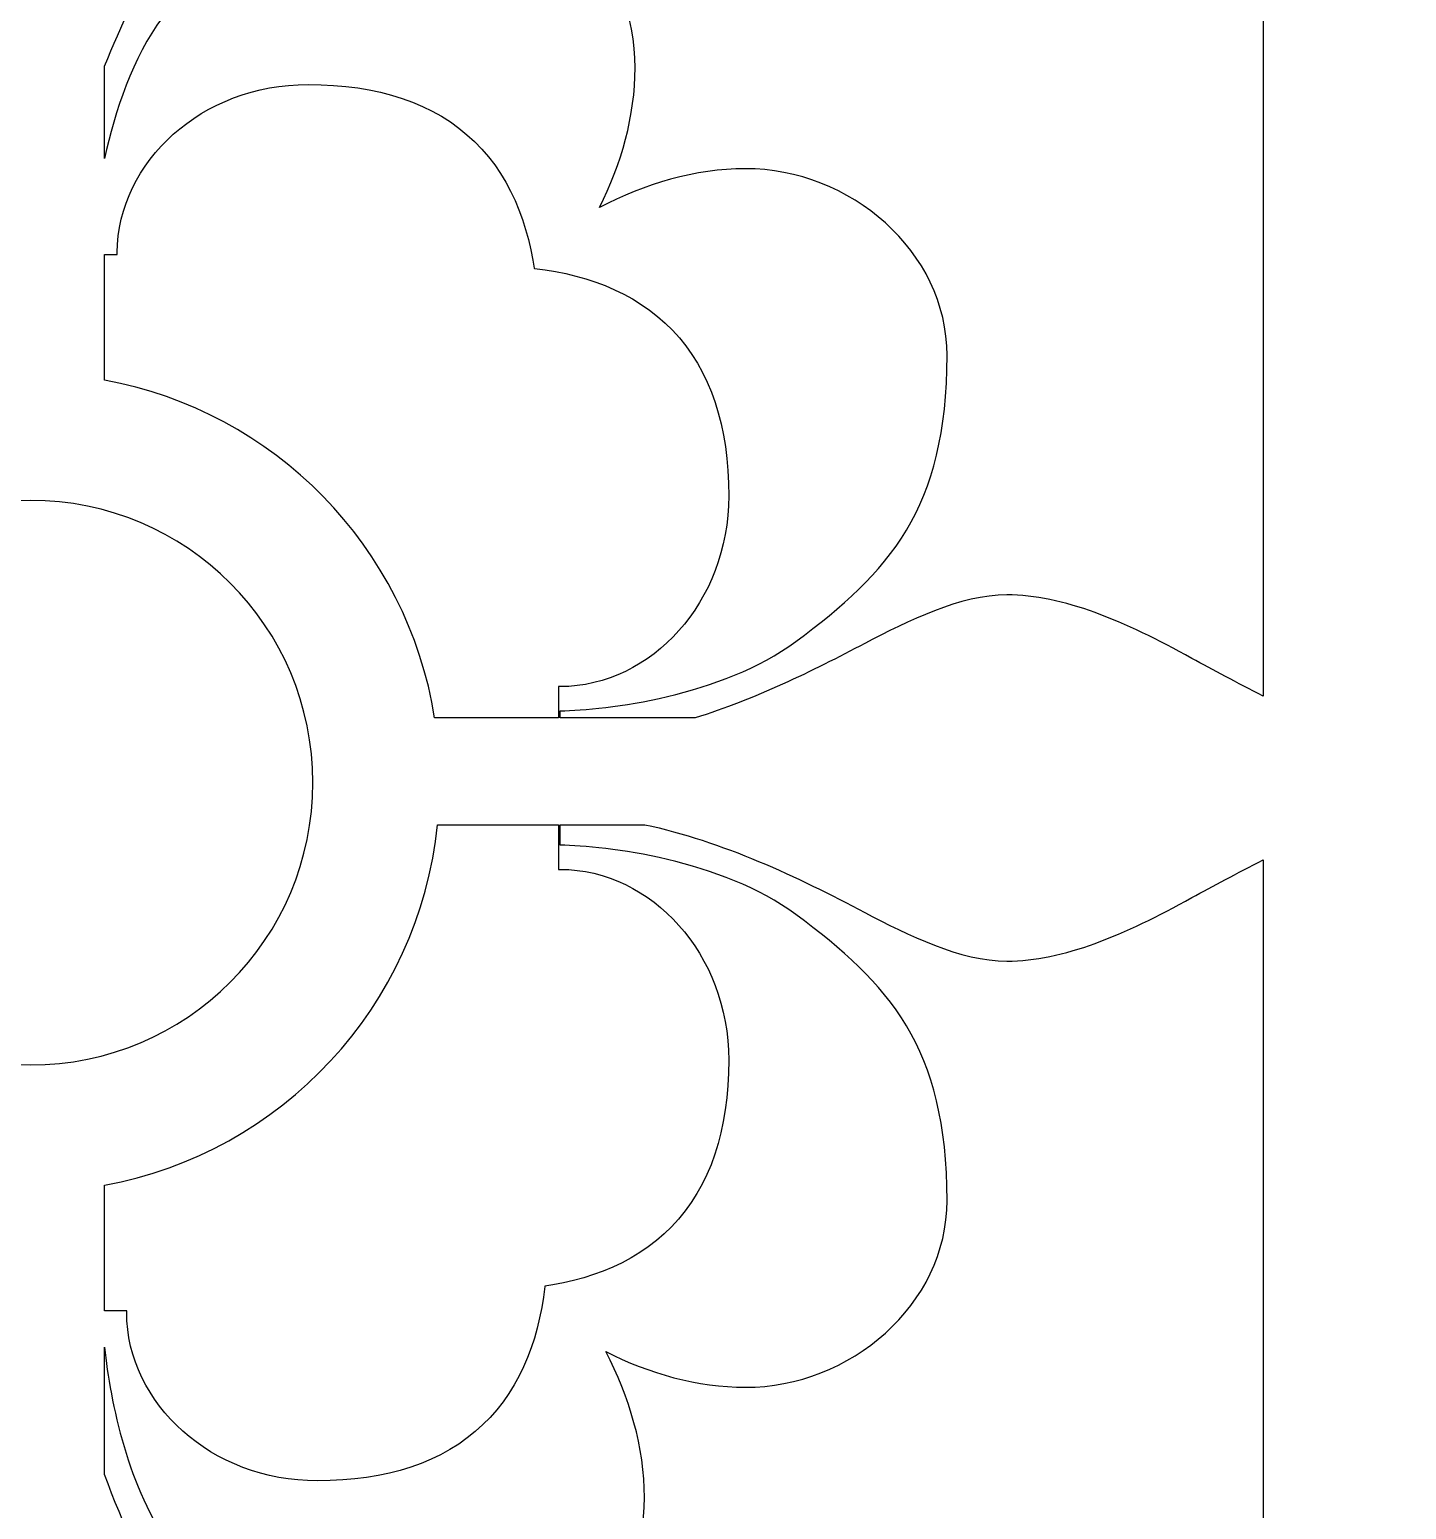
# Model space of a CAD drawing. Header units: centimetres. Extents: x -9.9 to 7.5, y -9.5 to 6.6.
# Drawn here: x 0.302 to 1.127, y -7.767 to -6.88 of the extents above; entities that cross this region are included whole.
import ezdxf

# ---------------------------------------------------------------- set-up
doc = ezdxf.new("R2010")
doc.units = ezdxf.units.CM
doc.header["$MEASUREMENT"] = 0
doc.layers.add('layer 1', color=7, linetype='Continuous')

msp = doc.modelspace()

# ---------------------------------------------------------------- linework, layer by layer
at = {"layer": 'layer 1', "color": 242}
for points, knots in [([(-0.77341, -9.47414), (-0.77341, -9.47414), (-0.77341, 6.55374), (-0.77341, 6.55374), (-0.77341, 6.55374), (-0.77341, 6.55374), (7.53147, 6.55374), (7.53147, 6.55374), (7.53147, 6.55374), (7.53147, 6.55374), (7.53147, -9.47414), (7.53147, -9.47414), (7.53147, -9.47414), (7.53147, -9.47414), (-0.77341, -9.47414), (-0.77341, -9.47414)], [0, 0, 0, 0, 0.2, 0.2, 0.2, 0.2, 0.4, 0.4, 0.4, 0.4, 0.6, 0.6, 0.6, 0.6, 1, 1, 1, 1]), ([(1.04143, -7.27979), (1.04143, -7.27979), (1.04143, -6.09566), (1.04143, -6.09566), (1.04143, -6.09566), (1.02586, -6.1037), (1.01133, -6.11144), (0.99876, -6.11827), (0.99876, -6.11827), (0.95845, -6.14068), (0.92149, -6.15636), (0.88788, -6.15636), (0.88788, -6.15636), (0.85988, -6.15636), (0.82851, -6.14068), (0.80274, -6.12723), (0.80274, -6.12723), (0.76241, -6.10582), (0.71724, -6.08442), (0.67078, -6.07458), (0.67078, -6.07458), (0.67078, -6.07458), (0.62017, -6.07458), (0.62017, -6.07458), (0.62017, -6.07458), (0.62017, -6.07458), (0.62017, -6.0869), (0.62017, -6.0869), (0.62017, -6.0869), (0.64705, -6.0869), (0.71763, -6.09587), (0.7613, -6.12836), (0.7613, -6.12836), (0.81732, -6.1698), (0.85203, -6.20787), (0.85203, -6.29974), (0.85203, -6.29974), (0.85203, -6.36247), (0.7938, -6.41174), (0.73106, -6.41174), (0.73106, -6.41174), (0.70267, -6.41174), (0.67337, -6.40348), (0.6474, -6.39039), (0.6474, -6.39039), (0.66159, -6.41725), (0.67066, -6.44799), (0.67066, -6.47773), (0.67066, -6.47773), (0.67066, -6.54048), (0.62139, -6.59871), (0.55866, -6.59871), (0.55866, -6.59871), (0.46679, -6.59871), (0.42872, -6.564), (0.38728, -6.50798), (0.38728, -6.50798), (0.36131, -6.47307), (0.35037, -6.42096), (0.34703, -6.38772), (0.34703, -6.38772), (0.34703, -6.38772), (0.34703, -6.46405), (0.34703, -6.46405), (0.34703, -6.46405), (0.35784, -6.49394), (0.372, -6.52274), (0.38616, -6.54942), (0.38616, -6.54942), (0.39961, -6.57518), (0.41528, -6.60655), (0.41528, -6.63456), (0.41528, -6.63456), (0.41528, -6.65451), (0.40976, -6.67564), (0.40059, -6.69794), (0.40059, -6.69794), (0.40636, -6.71484), (0.40968, -6.73102), (0.40968, -6.74649), (0.40968, -6.74649), (0.40968, -6.7745), (0.39401, -6.80587), (0.38055, -6.83163), (0.38055, -6.83163), (0.36872, -6.85391), (0.3569, -6.87767), (0.34703, -6.9023), (0.34703, -6.9023), (0.34703, -6.9023), (0.34703, -6.95769), (0.34703, -6.95769), (0.34703, -6.95769), (0.35309, -6.92916), (0.36384, -6.89706), (0.38168, -6.87307), (0.38168, -6.87307), (0.42312, -6.81706), (0.46119, -6.78234), (0.55306, -6.78234), (0.55306, -6.78234), (0.61579, -6.78234), (0.66506, -6.84057), (0.66506, -6.90332), (0.66506, -6.90332), (0.66506, -6.9317), (0.6568, -6.96101), (0.64371, -6.98697), (0.64371, -6.98697), (0.67057, -6.97278), (0.70132, -6.96371), (0.73106, -6.96371), (0.73106, -6.96371), (0.7938, -6.96371), (0.85203, -7.01299), (0.85203, -7.07571), (0.85203, -7.07571), (0.85203, -7.16758), (0.81732, -7.20565), (0.7613, -7.24709), (0.7613, -7.24709), (0.71763, -7.27958), (0.64705, -7.28855), (0.62017, -7.28855), (0.62017, -7.28855), (0.62017, -7.28855), (0.62017, -7.2929), (0.62017, -7.2929), (0.62017, -7.2929), (0.62017, -7.2929), (0.70095, -7.2929), (0.70095, -7.2929), (0.70095, -7.2929), (0.73671, -7.28169), (0.7712, -7.26495), (0.80274, -7.24821), (0.80274, -7.24821), (0.82851, -7.23477), (0.85988, -7.2191), (0.88788, -7.2191), (0.88788, -7.2191), (0.92149, -7.2191), (0.95845, -7.23477), (0.99876, -7.25718), (0.99876, -7.25718), (1.01133, -7.264), (1.02586, -7.27175), (1.04143, -7.27979)], [0, 0, 0, 0, 0.026316, 0.026316, 0.026316, 0.026316, 0.052632, 0.052632, 0.052632, 0.052632, 0.078947, 0.078947, 0.078947, 0.078947, 0.105263, 0.105263, 0.105263, 0.105263, 0.131579, 0.131579, 0.131579, 0.131579, 0.157895, 0.157895, 0.157895, 0.157895, 0.184211, 0.184211, 0.184211, 0.184211, 0.210526, 0.210526, 0.210526, 0.210526, 0.236842, 0.236842, 0.236842, 0.236842, 0.263158, 0.263158, 0.263158, 0.263158, 0.289474, 0.289474, 0.289474, 0.289474, 0.315789, 0.315789, 0.315789, 0.315789, 0.342105, 0.342105, 0.342105, 0.342105, 0.368421, 0.368421, 0.368421, 0.368421, 0.394737, 0.394737, 0.394737, 0.394737, 0.421053, 0.421053, 0.421053, 0.421053, 0.447368, 0.447368, 0.447368, 0.447368, 0.473684, 0.473684, 0.473684, 0.473684, 0.5, 0.5, 0.5, 0.5, 0.526316, 0.526316, 0.526316, 0.526316, 0.552632, 0.552632, 0.552632, 0.552632, 0.578947, 0.578947, 0.578947, 0.578947, 0.605263, 0.605263, 0.605263, 0.605263, 0.631579, 0.631579, 0.631579, 0.631579, 0.657895, 0.657895, 0.657895, 0.657895, 0.684211, 0.684211, 0.684211, 0.684211, 0.710526, 0.710526, 0.710526, 0.710526, 0.736842, 0.736842, 0.736842, 0.736842, 0.763158, 0.763158, 0.763158, 0.763158, 0.789474, 0.789474, 0.789474, 0.789474, 0.815789, 0.815789, 0.815789, 0.815789, 0.842105, 0.842105, 0.842105, 0.842105, 0.868421, 0.868421, 0.868421, 0.868421, 0.894737, 0.894737, 0.894737, 0.894737, 0.921053, 0.921053, 0.921053, 0.921053, 0.947368, 0.947368, 0.947368, 0.947368, 1, 1, 1, 1]), ([(0.34703, -7.01518), (0.34703, -7.01518), (0.34703, -7.09043), (0.34703, -7.09043), (0.34703, -7.09043), (0.44876, -7.10901), (0.52859, -7.19038), (0.54488, -7.2929), (0.54488, -7.2929), (0.54488, -7.2929), (0.61919, -7.2929), (0.61919, -7.2929), (0.61919, -7.2929), (0.61919, -7.2929), (0.61919, -7.27411), (0.61919, -7.27411), (0.61919, -7.27411), (0.61919, -7.27411), (0.62055, -7.27411), (0.62055, -7.27411), (0.62055, -7.27411), (0.62055, -7.27411), (0.62528, -7.27397), (0.62528, -7.27397), (0.62528, -7.27397), (0.62528, -7.27397), (0.63036, -7.27351), (0.63036, -7.27351), (0.63036, -7.27351), (0.63036, -7.27351), (0.63538, -7.27276), (0.63538, -7.27276), (0.63538, -7.27276), (0.63538, -7.27276), (0.64034, -7.27172), (0.64034, -7.27172), (0.64034, -7.27172), (0.64034, -7.27172), (0.6452, -7.27042), (0.6452, -7.27042), (0.6452, -7.27042), (0.6452, -7.27042), (0.64999, -7.26885), (0.64999, -7.26885), (0.64999, -7.26885), (0.64999, -7.26885), (0.65467, -7.26702), (0.65467, -7.26702), (0.65467, -7.26702), (0.65467, -7.26702), (0.65924, -7.26495), (0.65924, -7.26495), (0.65924, -7.26495), (0.65924, -7.26495), (0.66371, -7.26265), (0.66371, -7.26265), (0.66371, -7.26265), (0.66371, -7.26265), (0.66806, -7.26011), (0.66806, -7.26011), (0.66806, -7.26011), (0.66806, -7.26011), (0.67227, -7.25736), (0.67227, -7.25736), (0.67227, -7.25736), (0.67227, -7.25736), (0.67636, -7.2544), (0.67636, -7.2544), (0.67636, -7.2544), (0.67636, -7.2544), (0.68031, -7.25123), (0.68031, -7.25123), (0.68031, -7.25123), (0.68031, -7.25123), (0.68412, -7.24786), (0.68412, -7.24786), (0.68412, -7.24786), (0.68412, -7.24786), (0.68779, -7.2443), (0.68779, -7.2443), (0.68779, -7.2443), (0.68779, -7.2443), (0.6913, -7.24055), (0.6913, -7.24055), (0.6913, -7.24055), (0.6913, -7.24055), (0.69465, -7.23662), (0.69465, -7.23662), (0.69465, -7.23662), (0.69465, -7.23662), (0.69783, -7.23251), (0.69783, -7.23251), (0.69783, -7.23251), (0.69783, -7.23251), (0.70084, -7.22823), (0.70084, -7.22823), (0.70084, -7.22823), (0.70084, -7.22823), (0.70367, -7.22379), (0.70367, -7.22379), (0.70367, -7.22379), (0.70367, -7.22379), (0.70632, -7.21919), (0.70632, -7.21919), (0.70632, -7.21919), (0.70632, -7.21919), (0.70877, -7.21443), (0.70877, -7.21443), (0.70877, -7.21443), (0.70877, -7.21443), (0.71102, -7.20953), (0.71102, -7.20953), (0.71102, -7.20953), (0.71102, -7.20953), (0.71307, -7.20448), (0.71307, -7.20448), (0.71307, -7.20448), (0.71307, -7.20448), (0.7149, -7.19929), (0.7149, -7.19929), (0.7149, -7.19929), (0.7149, -7.19929), (0.71651, -7.19398), (0.71651, -7.19398), (0.71651, -7.19398), (0.71651, -7.19398), (0.71789, -7.18854), (0.71789, -7.18854), (0.71789, -7.18854), (0.71789, -7.18854), (0.71904, -7.18298), (0.71904, -7.18298), (0.71904, -7.18298), (0.71904, -7.18298), (0.71994, -7.17731), (0.71994, -7.17731), (0.71994, -7.17731), (0.71994, -7.17731), (0.72059, -7.17155), (0.72059, -7.17155), (0.72059, -7.17155), (0.72059, -7.17155), (0.72099, -7.16569), (0.72099, -7.16569), (0.72099, -7.16569), (0.72099, -7.16569), (0.72112, -7.15982), (0.72112, -7.15982), (0.72112, -7.15982), (0.72112, -7.15982), (0.72099, -7.15208), (0.72099, -7.15208), (0.72099, -7.15208), (0.72099, -7.15208), (0.72062, -7.14461), (0.72062, -7.14461), (0.72062, -7.14461), (0.72062, -7.14461), (0.72, -7.13735), (0.72, -7.13735), (0.72, -7.13735), (0.72, -7.13735), (0.71912, -7.13026), (0.71912, -7.13026), (0.71912, -7.13026), (0.71912, -7.13026), (0.71798, -7.12336), (0.71798, -7.12336), (0.71798, -7.12336), (0.71798, -7.12336), (0.71658, -7.11664), (0.71658, -7.11664), (0.71658, -7.11664), (0.71658, -7.11664), (0.71491, -7.11011), (0.71491, -7.11011), (0.71491, -7.11011), (0.71491, -7.11011), (0.71296, -7.10376), (0.71296, -7.10376), (0.71296, -7.10376), (0.71296, -7.10376), (0.71074, -7.0976), (0.71074, -7.0976), (0.71074, -7.0976), (0.71074, -7.0976), (0.70824, -7.09164), (0.70824, -7.09164), (0.70824, -7.09164), (0.70824, -7.09164), (0.70546, -7.08589), (0.70546, -7.08589), (0.70546, -7.08589), (0.70546, -7.08589), (0.70239, -7.08035), (0.70239, -7.08035), (0.70239, -7.08035), (0.70239, -7.08035), (0.69905, -7.07504), (0.69905, -7.07504), (0.69905, -7.07504), (0.69905, -7.07504), (0.69544, -7.06996), (0.69544, -7.06996), (0.69544, -7.06996), (0.69544, -7.06996), (0.69157, -7.06513), (0.69157, -7.06513), (0.69157, -7.06513), (0.69157, -7.06513), (0.68744, -7.06056), (0.68744, -7.06056), (0.68744, -7.06056), (0.68744, -7.06056), (0.68307, -7.05626), (0.68307, -7.05626), (0.68307, -7.05626), (0.68307, -7.05626), (0.67849, -7.05223), (0.67849, -7.05223), (0.67849, -7.05223), (0.67849, -7.05223), (0.67369, -7.04848), (0.67369, -7.04848), (0.67369, -7.04848), (0.67369, -7.04848), (0.6687, -7.045), (0.6687, -7.045), (0.6687, -7.045), (0.6687, -7.045), (0.66354, -7.0418), (0.66354, -7.0418), (0.66354, -7.0418), (0.66354, -7.0418), (0.65822, -7.03888), (0.65822, -7.03888), (0.65822, -7.03888), (0.65822, -7.03888), (0.65275, -7.03621), (0.65275, -7.03621), (0.65275, -7.03621), (0.65275, -7.03621), (0.64713, -7.03381), (0.64713, -7.03381), (0.64713, -7.03381), (0.64713, -7.03381), (0.6414, -7.03165), (0.6414, -7.03165), (0.6414, -7.03165), (0.6414, -7.03165), (0.63554, -7.02974), (0.63554, -7.02974), (0.63554, -7.02974), (0.63554, -7.02974), (0.62957, -7.02805), (0.62957, -7.02805), (0.62957, -7.02805), (0.62957, -7.02805), (0.6235, -7.02659), (0.6235, -7.02659), (0.6235, -7.02659), (0.6235, -7.02659), (0.61731, -7.02534), (0.61731, -7.02534), (0.61731, -7.02534), (0.61731, -7.02534), (0.61103, -7.02429), (0.61103, -7.02429), (0.61103, -7.02429), (0.61103, -7.02429), (0.60465, -7.02344), (0.60465, -7.02344), (0.60465, -7.02344), (0.60465, -7.02344), (0.60446, -7.02342), (0.60446, -7.02342), (0.60446, -7.02342), (0.60446, -7.02342), (0.60369, -7.01861), (0.60369, -7.01861), (0.60369, -7.01861), (0.60369, -7.01861), (0.60249, -7.01235), (0.60249, -7.01235), (0.60249, -7.01235), (0.60249, -7.01235), (0.60106, -7.00619), (0.60106, -7.00619), (0.60106, -7.00619), (0.60106, -7.00619), (0.59942, -7.00015), (0.59942, -7.00015), (0.59942, -7.00015), (0.59942, -7.00015), (0.59754, -6.99422), (0.59754, -6.99422), (0.59754, -6.99422), (0.59754, -6.99422), (0.59542, -6.98841), (0.59542, -6.98841), (0.59542, -6.98841), (0.59542, -6.98841), (0.59304, -6.98272), (0.59304, -6.98272), (0.59304, -6.98272), (0.59304, -6.98272), (0.59041, -6.97717), (0.59041, -6.97717), (0.59041, -6.97717), (0.59041, -6.97717), (0.58751, -6.97178), (0.58751, -6.97178), (0.58751, -6.97178), (0.58751, -6.97178), (0.58433, -6.96654), (0.58433, -6.96654), (0.58433, -6.96654), (0.58433, -6.96654), (0.58087, -6.96148), (0.58087, -6.96148), (0.58087, -6.96148), (0.58087, -6.96148), (0.57714, -6.95662), (0.57714, -6.95662), (0.57714, -6.95662), (0.57714, -6.95662), (0.57311, -6.95195), (0.57311, -6.95195), (0.57311, -6.95195), (0.57311, -6.95195), (0.56881, -6.94751), (0.56881, -6.94751), (0.56881, -6.94751), (0.56881, -6.94751), (0.56424, -6.94332), (0.56424, -6.94332), (0.56424, -6.94332), (0.56424, -6.94332), (0.5594, -6.93938), (0.5594, -6.93938), (0.5594, -6.93938), (0.5594, -6.93938), (0.55431, -6.93571), (0.55431, -6.93571), (0.55431, -6.93571), (0.55431, -6.93571), (0.54898, -6.93231), (0.54898, -6.93231), (0.54898, -6.93231), (0.54898, -6.93231), (0.54341, -6.92919), (0.54341, -6.92919), (0.54341, -6.92919), (0.54341, -6.92919), (0.53763, -6.92636), (0.53763, -6.92636), (0.53763, -6.92636), (0.53763, -6.92636), (0.53164, -6.92382), (0.53164, -6.92382), (0.53164, -6.92382), (0.53164, -6.92382), (0.52545, -6.92156), (0.52545, -6.92156), (0.52545, -6.92156), (0.52545, -6.92156), (0.51905, -6.91958), (0.51905, -6.91958), (0.51905, -6.91958), (0.51905, -6.91958), (0.51248, -6.91788), (0.51248, -6.91788), (0.51248, -6.91788), (0.51248, -6.91788), (0.50571, -6.91645), (0.50571, -6.91645), (0.50571, -6.91645), (0.50571, -6.91645), (0.49876, -6.91529), (0.49876, -6.91529), (0.49876, -6.91529), (0.49876, -6.91529), (0.49162, -6.9144), (0.49162, -6.9144), (0.49162, -6.9144), (0.49162, -6.9144), (0.48429, -6.91376), (0.48429, -6.91376), (0.48429, -6.91376), (0.48429, -6.91376), (0.47676, -6.91338), (0.47676, -6.91338), (0.47676, -6.91338), (0.47676, -6.91338), (0.46896, -6.91325), (0.46896, -6.91325), (0.46896, -6.91325), (0.46896, -6.91325), (0.46309, -6.91339), (0.46309, -6.91339), (0.46309, -6.91339), (0.46309, -6.91339), (0.45723, -6.91378), (0.45723, -6.91378), (0.45723, -6.91378), (0.45723, -6.91378), (0.45146, -6.91443), (0.45146, -6.91443), (0.45146, -6.91443), (0.45146, -6.91443), (0.44579, -6.91533), (0.44579, -6.91533), (0.44579, -6.91533), (0.44579, -6.91533), (0.44024, -6.91648), (0.44024, -6.91648), (0.44024, -6.91648), (0.44024, -6.91648), (0.4348, -6.91786), (0.4348, -6.91786), (0.4348, -6.91786), (0.4348, -6.91786), (0.42948, -6.91947), (0.42948, -6.91947), (0.42948, -6.91947), (0.42948, -6.91947), (0.4243, -6.9213), (0.4243, -6.9213), (0.4243, -6.9213), (0.4243, -6.9213), (0.41925, -6.92335), (0.41925, -6.92335), (0.41925, -6.92335), (0.41925, -6.92335), (0.41434, -6.9256), (0.41434, -6.9256), (0.41434, -6.9256), (0.41434, -6.9256), (0.40959, -6.92806), (0.40959, -6.92806), (0.40959, -6.92806), (0.40959, -6.92806), (0.40499, -6.9307), (0.40499, -6.9307), (0.40499, -6.9307), (0.40499, -6.9307), (0.40054, -6.93353), (0.40054, -6.93353), (0.40054, -6.93353), (0.40054, -6.93353), (0.39626, -6.93654), (0.39626, -6.93654), (0.39626, -6.93654), (0.39626, -6.93654), (0.39216, -6.93973), (0.39216, -6.93973), (0.39216, -6.93973), (0.39216, -6.93973), (0.38823, -6.94307), (0.38823, -6.94307), (0.38823, -6.94307), (0.38823, -6.94307), (0.38447, -6.94658), (0.38447, -6.94658), (0.38447, -6.94658), (0.38447, -6.94658), (0.38091, -6.95025), (0.38091, -6.95025), (0.38091, -6.95025), (0.38091, -6.95025), (0.37754, -6.95406), (0.37754, -6.95406), (0.37754, -6.95406), (0.37754, -6.95406), (0.37437, -6.95801), (0.37437, -6.95801), (0.37437, -6.95801), (0.37437, -6.95801), (0.37141, -6.9621), (0.37141, -6.9621), (0.37141, -6.9621), (0.37141, -6.9621), (0.36865, -6.96632), (0.36865, -6.96632), (0.36865, -6.96632), (0.36865, -6.96632), (0.36612, -6.97066), (0.36612, -6.97066), (0.36612, -6.97066), (0.36612, -6.97066), (0.36381, -6.97513), (0.36381, -6.97513), (0.36381, -6.97513), (0.36381, -6.97513), (0.36175, -6.9797), (0.36175, -6.9797), (0.36175, -6.9797), (0.36175, -6.9797), (0.35992, -6.98438), (0.35992, -6.98438), (0.35992, -6.98438), (0.35992, -6.98438), (0.35835, -6.98917), (0.35835, -6.98917), (0.35835, -6.98917), (0.35835, -6.98917), (0.35704, -6.99403), (0.35704, -6.99403), (0.35704, -6.99403), (0.35704, -6.99403), (0.356, -6.99899), (0.356, -6.99899), (0.356, -6.99899), (0.356, -6.99899), (0.35525, -7.00401), (0.35525, -7.00401), (0.35525, -7.00401), (0.35525, -7.00401), (0.3548, -7.00909), (0.3548, -7.00909), (0.3548, -7.00909), (0.3548, -7.00909), (0.35466, -7.01382), (0.35466, -7.01382), (0.35466, -7.01382), (0.35466, -7.01382), (0.35466, -7.01518), (0.35466, -7.01518), (0.35466, -7.01518), (0.35466, -7.01518), (0.34703, -7.01518), (0.34703, -7.01518)], [0, 0, 0, 0, 0.007463, 0.007463, 0.007463, 0.007463, 0.014925, 0.014925, 0.014925, 0.014925, 0.022388, 0.022388, 0.022388, 0.022388, 0.029851, 0.029851, 0.029851, 0.029851, 0.037313, 0.037313, 0.037313, 0.037313, 0.044776, 0.044776, 0.044776, 0.044776, 0.052239, 0.052239, 0.052239, 0.052239, 0.059701, 0.059701, 0.059701, 0.059701, 0.067164, 0.067164, 0.067164, 0.067164, 0.074627, 0.074627, 0.074627, 0.074627, 0.08209, 0.08209, 0.08209, 0.08209, 0.089552, 0.089552, 0.089552, 0.089552, 0.097015, 0.097015, 0.097015, 0.097015, 0.104478, 0.104478, 0.104478, 0.104478, 0.11194, 0.11194, 0.11194, 0.11194, 0.119403, 0.119403, 0.119403, 0.119403, 0.126866, 0.126866, 0.126866, 0.126866, 0.134328, 0.134328, 0.134328, 0.134328, 0.141791, 0.141791, 0.141791, 0.141791, 0.149254, 0.149254, 0.149254, 0.149254, 0.156716, 0.156716, 0.156716, 0.156716, 0.164179, 0.164179, 0.164179, 0.164179, 0.171642, 0.171642, 0.171642, 0.171642, 0.179104, 0.179104, 0.179104, 0.179104, 0.186567, 0.186567, 0.186567, 0.186567, 0.19403, 0.19403, 0.19403, 0.19403, 0.201493, 0.201493, 0.201493, 0.201493, 0.208955, 0.208955, 0.208955, 0.208955, 0.216418, 0.216418, 0.216418, 0.216418, 0.223881, 0.223881, 0.223881, 0.223881, 0.231343, 0.231343, 0.231343, 0.231343, 0.238806, 0.238806, 0.238806, 0.238806, 0.246269, 0.246269, 0.246269, 0.246269, 0.253731, 0.253731, 0.253731, 0.253731, 0.261194, 0.261194, 0.261194, 0.261194, 0.268657, 0.268657, 0.268657, 0.268657, 0.276119, 0.276119, 0.276119, 0.276119, 0.283582, 0.283582, 0.283582, 0.283582, 0.291045, 0.291045, 0.291045, 0.291045, 0.298507, 0.298507, 0.298507, 0.298507, 0.30597, 0.30597, 0.30597, 0.30597, 0.313433, 0.313433, 0.313433, 0.313433, 0.320896, 0.320896, 0.320896, 0.320896, 0.328358, 0.328358, 0.328358, 0.328358, 0.335821, 0.335821, 0.335821, 0.335821, 0.343284, 0.343284, 0.343284, 0.343284, 0.350746, 0.350746, 0.350746, 0.350746, 0.358209, 0.358209, 0.358209, 0.358209, 0.365672, 0.365672, 0.365672, 0.365672, 0.373134, 0.373134, 0.373134, 0.373134, 0.380597, 0.380597, 0.380597, 0.380597, 0.38806, 0.38806, 0.38806, 0.38806, 0.395522, 0.395522, 0.395522, 0.395522, 0.402985, 0.402985, 0.402985, 0.402985, 0.410448, 0.410448, 0.410448, 0.410448, 0.41791, 0.41791, 0.41791, 0.41791, 0.425373, 0.425373, 0.425373, 0.425373, 0.432836, 0.432836, 0.432836, 0.432836, 0.440299, 0.440299, 0.440299, 0.440299, 0.447761, 0.447761, 0.447761, 0.447761, 0.455224, 0.455224, 0.455224, 0.455224, 0.462687, 0.462687, 0.462687, 0.462687, 0.470149, 0.470149, 0.470149, 0.470149, 0.477612, 0.477612, 0.477612, 0.477612, 0.485075, 0.485075, 0.485075, 0.485075, 0.492537, 0.492537, 0.492537, 0.492537, 0.5, 0.5, 0.5, 0.5, 0.507463, 0.507463, 0.507463, 0.507463, 0.514925, 0.514925, 0.514925, 0.514925, 0.522388, 0.522388, 0.522388, 0.522388, 0.529851, 0.529851, 0.529851, 0.529851, 0.537313, 0.537313, 0.537313, 0.537313, 0.544776, 0.544776, 0.544776, 0.544776, 0.552239, 0.552239, 0.552239, 0.552239, 0.559701, 0.559701, 0.559701, 0.559701, 0.567164, 0.567164, 0.567164, 0.567164, 0.574627, 0.574627, 0.574627, 0.574627, 0.58209, 0.58209, 0.58209, 0.58209, 0.589552, 0.589552, 0.589552, 0.589552, 0.597015, 0.597015, 0.597015, 0.597015, 0.604478, 0.604478, 0.604478, 0.604478, 0.61194, 0.61194, 0.61194, 0.61194, 0.619403, 0.619403, 0.619403, 0.619403, 0.626866, 0.626866, 0.626866, 0.626866, 0.634328, 0.634328, 0.634328, 0.634328, 0.641791, 0.641791, 0.641791, 0.641791, 0.649254, 0.649254, 0.649254, 0.649254, 0.656716, 0.656716, 0.656716, 0.656716, 0.664179, 0.664179, 0.664179, 0.664179, 0.671642, 0.671642, 0.671642, 0.671642, 0.679104, 0.679104, 0.679104, 0.679104, 0.686567, 0.686567, 0.686567, 0.686567, 0.69403, 0.69403, 0.69403, 0.69403, 0.701493, 0.701493, 0.701493, 0.701493, 0.708955, 0.708955, 0.708955, 0.708955, 0.716418, 0.716418, 0.716418, 0.716418, 0.723881, 0.723881, 0.723881, 0.723881, 0.731343, 0.731343, 0.731343, 0.731343, 0.738806, 0.738806, 0.738806, 0.738806, 0.746269, 0.746269, 0.746269, 0.746269, 0.753731, 0.753731, 0.753731, 0.753731, 0.761194, 0.761194, 0.761194, 0.761194, 0.768657, 0.768657, 0.768657, 0.768657, 0.776119, 0.776119, 0.776119, 0.776119, 0.783582, 0.783582, 0.783582, 0.783582, 0.791045, 0.791045, 0.791045, 0.791045, 0.798507, 0.798507, 0.798507, 0.798507, 0.80597, 0.80597, 0.80597, 0.80597, 0.813433, 0.813433, 0.813433, 0.813433, 0.820896, 0.820896, 0.820896, 0.820896, 0.828358, 0.828358, 0.828358, 0.828358, 0.835821, 0.835821, 0.835821, 0.835821, 0.843284, 0.843284, 0.843284, 0.843284, 0.850746, 0.850746, 0.850746, 0.850746, 0.858209, 0.858209, 0.858209, 0.858209, 0.865672, 0.865672, 0.865672, 0.865672, 0.873134, 0.873134, 0.873134, 0.873134, 0.880597, 0.880597, 0.880597, 0.880597, 0.88806, 0.88806, 0.88806, 0.88806, 0.895522, 0.895522, 0.895522, 0.895522, 0.902985, 0.902985, 0.902985, 0.902985, 0.910448, 0.910448, 0.910448, 0.910448, 0.91791, 0.91791, 0.91791, 0.91791, 0.925373, 0.925373, 0.925373, 0.925373, 0.932836, 0.932836, 0.932836, 0.932836, 0.940299, 0.940299, 0.940299, 0.940299, 0.947761, 0.947761, 0.947761, 0.947761, 0.955224, 0.955224, 0.955224, 0.955224, 0.962687, 0.962687, 0.962687, 0.962687, 0.970149, 0.970149, 0.970149, 0.970149, 0.977612, 0.977612, 0.977612, 0.977612, 0.985075, 0.985075, 0.985075, 0.985075, 1, 1, 1, 1]), ([(0.13354, -7.33167), (0.13354, -7.23825), (0.20929, -7.1625), (0.3027, -7.1625), (0.3027, -7.1625), (0.39612, -7.1625), (0.47187, -7.23825), (0.47187, -7.33167), (0.47187, -7.33167), (0.47187, -7.42508), (0.39612, -7.50083), (0.3027, -7.50083), (0.3027, -7.50083), (0.20929, -7.50083), (0.13354, -7.42508), (0.13354, -7.33167)], [0, 0, 0, 0, 0.2, 0.2, 0.2, 0.2, 0.4, 0.4, 0.4, 0.4, 0.6, 0.6, 0.6, 0.6, 1, 1, 1, 1]), ([(1.04143, -8.56208), (1.04143, -8.56208), (1.04143, -7.37795), (1.04143, -7.37795), (1.04143, -7.37795), (1.02586, -7.38599), (1.01133, -7.39373), (0.99876, -7.40056), (0.99876, -7.40056), (0.95845, -7.42297), (0.92149, -7.43864), (0.88788, -7.43864), (0.88788, -7.43864), (0.85988, -7.43864), (0.82851, -7.42297), (0.80274, -7.40951), (0.80274, -7.40951), (0.76241, -7.3881), (0.71724, -7.3667), (0.67078, -7.35686), (0.67078, -7.35686), (0.67078, -7.35686), (0.62017, -7.35686), (0.62017, -7.35686), (0.62017, -7.35686), (0.62017, -7.35686), (0.62017, -7.36919), (0.62017, -7.36919), (0.62017, -7.36919), (0.64705, -7.36919), (0.71763, -7.37815), (0.7613, -7.41064), (0.7613, -7.41064), (0.81732, -7.45208), (0.85203, -7.49016), (0.85203, -7.58202), (0.85203, -7.58202), (0.85203, -7.64475), (0.7938, -7.69403), (0.73106, -7.69403), (0.73106, -7.69403), (0.70267, -7.69403), (0.67337, -7.68577), (0.6474, -7.67267), (0.6474, -7.67267), (0.66159, -7.69953), (0.67066, -7.73028), (0.67066, -7.76002), (0.67066, -7.76002), (0.67066, -7.82276), (0.62139, -7.88099), (0.55866, -7.88099), (0.55866, -7.88099), (0.46679, -7.88099), (0.42872, -7.84628), (0.38728, -7.79026), (0.38728, -7.79026), (0.36131, -7.75535), (0.35037, -7.70325), (0.34703, -7.67001), (0.34703, -7.67001), (0.34703, -7.67001), (0.34703, -7.74634), (0.34703, -7.74634), (0.34703, -7.74634), (0.35784, -7.77623), (0.372, -7.80503), (0.38616, -7.83171), (0.38616, -7.83171), (0.39961, -7.85747), (0.41528, -7.88884), (0.41528, -7.91684), (0.41528, -7.91684), (0.41528, -7.93679), (0.40976, -7.95792), (0.40059, -7.98023), (0.40059, -7.98023), (0.40636, -7.99712), (0.40968, -8.0133), (0.40968, -8.02878), (0.40968, -8.02878), (0.40968, -8.05678), (0.39401, -8.08815), (0.38055, -8.11391), (0.38055, -8.11391), (0.36872, -8.1362), (0.3569, -8.15995), (0.34703, -8.18459), (0.34703, -8.18459), (0.34703, -8.18459), (0.34703, -8.23997), (0.34703, -8.23997), (0.34703, -8.23997), (0.35309, -8.21145), (0.36384, -8.17934), (0.38168, -8.15536), (0.38168, -8.15536), (0.42312, -8.09934), (0.46119, -8.06463), (0.55306, -8.06463), (0.55306, -8.06463), (0.61579, -8.06463), (0.66506, -8.12286), (0.66506, -8.1856), (0.66506, -8.1856), (0.66506, -8.21399), (0.6568, -8.24329), (0.64371, -8.26926), (0.64371, -8.26926), (0.67057, -8.25507), (0.70132, -8.246), (0.73106, -8.246), (0.73106, -8.246), (0.7938, -8.246), (0.85203, -8.29527), (0.85203, -8.358), (0.85203, -8.358), (0.85203, -8.44987), (0.81732, -8.48794), (0.7613, -8.52938), (0.7613, -8.52938), (0.71763, -8.56187), (0.64705, -8.57083), (0.62017, -8.57083), (0.62017, -8.57083), (0.62017, -8.57083), (0.62017, -8.57519), (0.62017, -8.57519), (0.62017, -8.57519), (0.62017, -8.57519), (0.70095, -8.57519), (0.70095, -8.57519), (0.70095, -8.57519), (0.73671, -8.56398), (0.7712, -8.54724), (0.80274, -8.5305), (0.80274, -8.5305), (0.82851, -8.51705), (0.85988, -8.50138), (0.88788, -8.50138), (0.88788, -8.50138), (0.92149, -8.50138), (0.95845, -8.51705), (0.99876, -8.53947), (0.99876, -8.53947), (1.01133, -8.54629), (1.02586, -8.55404), (1.04143, -8.56208)], [0, 0, 0, 0, 0.026316, 0.026316, 0.026316, 0.026316, 0.052632, 0.052632, 0.052632, 0.052632, 0.078947, 0.078947, 0.078947, 0.078947, 0.105263, 0.105263, 0.105263, 0.105263, 0.131579, 0.131579, 0.131579, 0.131579, 0.157895, 0.157895, 0.157895, 0.157895, 0.184211, 0.184211, 0.184211, 0.184211, 0.210526, 0.210526, 0.210526, 0.210526, 0.236842, 0.236842, 0.236842, 0.236842, 0.263158, 0.263158, 0.263158, 0.263158, 0.289474, 0.289474, 0.289474, 0.289474, 0.315789, 0.315789, 0.315789, 0.315789, 0.342105, 0.342105, 0.342105, 0.342105, 0.368421, 0.368421, 0.368421, 0.368421, 0.394737, 0.394737, 0.394737, 0.394737, 0.421053, 0.421053, 0.421053, 0.421053, 0.447368, 0.447368, 0.447368, 0.447368, 0.473684, 0.473684, 0.473684, 0.473684, 0.5, 0.5, 0.5, 0.5, 0.526316, 0.526316, 0.526316, 0.526316, 0.552632, 0.552632, 0.552632, 0.552632, 0.578947, 0.578947, 0.578947, 0.578947, 0.605263, 0.605263, 0.605263, 0.605263, 0.631579, 0.631579, 0.631579, 0.631579, 0.657895, 0.657895, 0.657895, 0.657895, 0.684211, 0.684211, 0.684211, 0.684211, 0.710526, 0.710526, 0.710526, 0.710526, 0.736842, 0.736842, 0.736842, 0.736842, 0.763158, 0.763158, 0.763158, 0.763158, 0.789474, 0.789474, 0.789474, 0.789474, 0.815789, 0.815789, 0.815789, 0.815789, 0.842105, 0.842105, 0.842105, 0.842105, 0.868421, 0.868421, 0.868421, 0.868421, 0.894737, 0.894737, 0.894737, 0.894737, 0.921053, 0.921053, 0.921053, 0.921053, 0.947368, 0.947368, 0.947368, 0.947368, 1, 1, 1, 1]), ([(0.61919, -7.35686), (0.61919, -7.35686), (0.54665, -7.35686), (0.54665, -7.35686), (0.54665, -7.35686), (0.53553, -7.46571), (0.45321, -7.55351), (0.34703, -7.5729), (0.34703, -7.5729), (0.34703, -7.5729), (0.34703, -7.64815), (0.34703, -7.64815), (0.34703, -7.64815), (0.34703, -7.64815), (0.36027, -7.64815), (0.36027, -7.64815), (0.36027, -7.64815), (0.36027, -7.64815), (0.36027, -7.64952), (0.36027, -7.64952), (0.36027, -7.64952), (0.36027, -7.64952), (0.36041, -7.65425), (0.36041, -7.65425), (0.36041, -7.65425), (0.36041, -7.65425), (0.36087, -7.65933), (0.36087, -7.65933), (0.36087, -7.65933), (0.36087, -7.65933), (0.36162, -7.66435), (0.36162, -7.66435), (0.36162, -7.66435), (0.36162, -7.66435), (0.36265, -7.6693), (0.36265, -7.6693), (0.36265, -7.6693), (0.36265, -7.6693), (0.36396, -7.67417), (0.36396, -7.67417), (0.36396, -7.67417), (0.36396, -7.67417), (0.36553, -7.67895), (0.36553, -7.67895), (0.36553, -7.67895), (0.36553, -7.67895), (0.36735, -7.68364), (0.36735, -7.68364), (0.36735, -7.68364), (0.36735, -7.68364), (0.36942, -7.68821), (0.36942, -7.68821), (0.36942, -7.68821), (0.36942, -7.68821), (0.37172, -7.69267), (0.37172, -7.69267), (0.37172, -7.69267), (0.37172, -7.69267), (0.37426, -7.69702), (0.37426, -7.69702), (0.37426, -7.69702), (0.37426, -7.69702), (0.37701, -7.70124), (0.37701, -7.70124), (0.37701, -7.70124), (0.37701, -7.70124), (0.37998, -7.70533), (0.37998, -7.70533), (0.37998, -7.70533), (0.37998, -7.70533), (0.38314, -7.70928), (0.38314, -7.70928), (0.38314, -7.70928), (0.38314, -7.70928), (0.38652, -7.71309), (0.38652, -7.71309), (0.38652, -7.71309), (0.38652, -7.71309), (0.39008, -7.71676), (0.39008, -7.71676), (0.39008, -7.71676), (0.39008, -7.71676), (0.39383, -7.72026), (0.39383, -7.72026), (0.39383, -7.72026), (0.39383, -7.72026), (0.39775, -7.72361), (0.39775, -7.72361), (0.39775, -7.72361), (0.39775, -7.72361), (0.40186, -7.72679), (0.40186, -7.72679), (0.40186, -7.72679), (0.40186, -7.72679), (0.40614, -7.72981), (0.40614, -7.72981), (0.40614, -7.72981), (0.40614, -7.72981), (0.41058, -7.73264), (0.41058, -7.73264), (0.41058, -7.73264), (0.41058, -7.73264), (0.41519, -7.73528), (0.41519, -7.73528), (0.41519, -7.73528), (0.41519, -7.73528), (0.41995, -7.73774), (0.41995, -7.73774), (0.41995, -7.73774), (0.41995, -7.73774), (0.42485, -7.73999), (0.42485, -7.73999), (0.42485, -7.73999), (0.42485, -7.73999), (0.4299, -7.74203), (0.4299, -7.74203), (0.4299, -7.74203), (0.4299, -7.74203), (0.43508, -7.74387), (0.43508, -7.74387), (0.43508, -7.74387), (0.43508, -7.74387), (0.4404, -7.74548), (0.4404, -7.74548), (0.4404, -7.74548), (0.4404, -7.74548), (0.44584, -7.74686), (0.44584, -7.74686), (0.44584, -7.74686), (0.44584, -7.74686), (0.4514, -7.748), (0.4514, -7.748), (0.4514, -7.748), (0.4514, -7.748), (0.45706, -7.7489), (0.45706, -7.7489), (0.45706, -7.7489), (0.45706, -7.7489), (0.46283, -7.74955), (0.46283, -7.74955), (0.46283, -7.74955), (0.46283, -7.74955), (0.46869, -7.74995), (0.46869, -7.74995), (0.46869, -7.74995), (0.46869, -7.74995), (0.47456, -7.75008), (0.47456, -7.75008), (0.47456, -7.75008), (0.47456, -7.75008), (0.48229, -7.74996), (0.48229, -7.74996), (0.48229, -7.74996), (0.48229, -7.74996), (0.48975, -7.74959), (0.48975, -7.74959), (0.48975, -7.74959), (0.48975, -7.74959), (0.49703, -7.74896), (0.49703, -7.74896), (0.49703, -7.74896), (0.49703, -7.74896), (0.50411, -7.74808), (0.50411, -7.74808), (0.50411, -7.74808), (0.50411, -7.74808), (0.51102, -7.74695), (0.51102, -7.74695), (0.51102, -7.74695), (0.51102, -7.74695), (0.51773, -7.74554), (0.51773, -7.74554), (0.51773, -7.74554), (0.51773, -7.74554), (0.52427, -7.74387), (0.52427, -7.74387), (0.52427, -7.74387), (0.52427, -7.74387), (0.53062, -7.74193), (0.53062, -7.74193), (0.53062, -7.74193), (0.53062, -7.74193), (0.53677, -7.73971), (0.53677, -7.73971), (0.53677, -7.73971), (0.53677, -7.73971), (0.54273, -7.7372), (0.54273, -7.7372), (0.54273, -7.7372), (0.54273, -7.7372), (0.54848, -7.73442), (0.54848, -7.73442), (0.54848, -7.73442), (0.54848, -7.73442), (0.55403, -7.73136), (0.55403, -7.73136), (0.55403, -7.73136), (0.55403, -7.73136), (0.55934, -7.72802), (0.55934, -7.72802), (0.55934, -7.72802), (0.55934, -7.72802), (0.56441, -7.72441), (0.56441, -7.72441), (0.56441, -7.72441), (0.56441, -7.72441), (0.56924, -7.72053), (0.56924, -7.72053), (0.56924, -7.72053), (0.56924, -7.72053), (0.57381, -7.71641), (0.57381, -7.71641), (0.57381, -7.71641), (0.57381, -7.71641), (0.57811, -7.71204), (0.57811, -7.71204), (0.57811, -7.71204), (0.57811, -7.71204), (0.58215, -7.70745), (0.58215, -7.70745), (0.58215, -7.70745), (0.58215, -7.70745), (0.5859, -7.70266), (0.5859, -7.70266), (0.5859, -7.70266), (0.5859, -7.70266), (0.58937, -7.69767), (0.58937, -7.69767), (0.58937, -7.69767), (0.58937, -7.69767), (0.59257, -7.69251), (0.59257, -7.69251), (0.59257, -7.69251), (0.59257, -7.69251), (0.5955, -7.68718), (0.5955, -7.68718), (0.5955, -7.68718), (0.5955, -7.68718), (0.59816, -7.68171), (0.59816, -7.68171), (0.59816, -7.68171), (0.59816, -7.68171), (0.60057, -7.6761), (0.60057, -7.6761), (0.60057, -7.6761), (0.60057, -7.6761), (0.60272, -7.67036), (0.60272, -7.67036), (0.60272, -7.67036), (0.60272, -7.67036), (0.60464, -7.66451), (0.60464, -7.66451), (0.60464, -7.66451), (0.60464, -7.66451), (0.60632, -7.65854), (0.60632, -7.65854), (0.60632, -7.65854), (0.60632, -7.65854), (0.60778, -7.65246), (0.60778, -7.65246), (0.60778, -7.65246), (0.60778, -7.65246), (0.60903, -7.64628), (0.60903, -7.64628), (0.60903, -7.64628), (0.60903, -7.64628), (0.61008, -7.63999), (0.61008, -7.63999), (0.61008, -7.63999), (0.61008, -7.63999), (0.61093, -7.63361), (0.61093, -7.63361), (0.61093, -7.63361), (0.61093, -7.63361), (0.61095, -7.63342), (0.61095, -7.63342), (0.61095, -7.63342), (0.61095, -7.63342), (0.61576, -7.63266), (0.61576, -7.63266), (0.61576, -7.63266), (0.61576, -7.63266), (0.62202, -7.63145), (0.62202, -7.63145), (0.62202, -7.63145), (0.62202, -7.63145), (0.62817, -7.63003), (0.62817, -7.63003), (0.62817, -7.63003), (0.62817, -7.63003), (0.63422, -7.62838), (0.63422, -7.62838), (0.63422, -7.62838), (0.63422, -7.62838), (0.64016, -7.6265), (0.64016, -7.6265), (0.64016, -7.6265), (0.64016, -7.6265), (0.64597, -7.62438), (0.64597, -7.62438), (0.64597, -7.62438), (0.64597, -7.62438), (0.65165, -7.62201), (0.65165, -7.62201), (0.65165, -7.62201), (0.65165, -7.62201), (0.6572, -7.61938), (0.6572, -7.61938), (0.6572, -7.61938), (0.6572, -7.61938), (0.66259, -7.61647), (0.66259, -7.61647), (0.66259, -7.61647), (0.66259, -7.61647), (0.66783, -7.6133), (0.66783, -7.6133), (0.66783, -7.6133), (0.66783, -7.6133), (0.67289, -7.60984), (0.67289, -7.60984), (0.67289, -7.60984), (0.67289, -7.60984), (0.67776, -7.6061), (0.67776, -7.6061), (0.67776, -7.6061), (0.67776, -7.6061), (0.68242, -7.60208), (0.68242, -7.60208), (0.68242, -7.60208), (0.68242, -7.60208), (0.68686, -7.59777), (0.68686, -7.59777), (0.68686, -7.59777), (0.68686, -7.59777), (0.69105, -7.59321), (0.69105, -7.59321), (0.69105, -7.59321), (0.69105, -7.59321), (0.69499, -7.58837), (0.69499, -7.58837), (0.69499, -7.58837), (0.69499, -7.58837), (0.69866, -7.58328), (0.69866, -7.58328), (0.69866, -7.58328), (0.69866, -7.58328), (0.70206, -7.57795), (0.70206, -7.57795), (0.70206, -7.57795), (0.70206, -7.57795), (0.70518, -7.57238), (0.70518, -7.57238), (0.70518, -7.57238), (0.70518, -7.57238), (0.70801, -7.5666), (0.70801, -7.5666), (0.70801, -7.5666), (0.70801, -7.5666), (0.71055, -7.56061), (0.71055, -7.56061), (0.71055, -7.56061), (0.71055, -7.56061), (0.71282, -7.55441), (0.71282, -7.55441), (0.71282, -7.55441), (0.71282, -7.55441), (0.7148, -7.54802), (0.7148, -7.54802), (0.7148, -7.54802), (0.7148, -7.54802), (0.7165, -7.54144), (0.7165, -7.54144), (0.7165, -7.54144), (0.7165, -7.54144), (0.71792, -7.53468), (0.71792, -7.53468), (0.71792, -7.53468), (0.71792, -7.53468), (0.71908, -7.52772), (0.71908, -7.52772), (0.71908, -7.52772), (0.71908, -7.52772), (0.71998, -7.52058), (0.71998, -7.52058), (0.71998, -7.52058), (0.71998, -7.52058), (0.72061, -7.51325), (0.72061, -7.51325), (0.72061, -7.51325), (0.72061, -7.51325), (0.72099, -7.50573), (0.72099, -7.50573), (0.72099, -7.50573), (0.72099, -7.50573), (0.72112, -7.49792), (0.72112, -7.49792), (0.72112, -7.49792), (0.72112, -7.49792), (0.72099, -7.49205), (0.72099, -7.49205), (0.72099, -7.49205), (0.72099, -7.49205), (0.72059, -7.48619), (0.72059, -7.48619), (0.72059, -7.48619), (0.72059, -7.48619), (0.71994, -7.48043), (0.71994, -7.48043), (0.71994, -7.48043), (0.71994, -7.48043), (0.71904, -7.47476), (0.71904, -7.47476), (0.71904, -7.47476), (0.71904, -7.47476), (0.71789, -7.4692), (0.71789, -7.4692), (0.71789, -7.4692), (0.71789, -7.4692), (0.71651, -7.46377), (0.71651, -7.46377), (0.71651, -7.46377), (0.71651, -7.46377), (0.7149, -7.45845), (0.7149, -7.45845), (0.7149, -7.45845), (0.7149, -7.45845), (0.71307, -7.45326), (0.71307, -7.45326), (0.71307, -7.45326), (0.71307, -7.45326), (0.71102, -7.44821), (0.71102, -7.44821), (0.71102, -7.44821), (0.71102, -7.44821), (0.70877, -7.44331), (0.70877, -7.44331), (0.70877, -7.44331), (0.70877, -7.44331), (0.70632, -7.43855), (0.70632, -7.43855), (0.70632, -7.43855), (0.70632, -7.43855), (0.70367, -7.43395), (0.70367, -7.43395), (0.70367, -7.43395), (0.70367, -7.43395), (0.70084, -7.42951), (0.70084, -7.42951), (0.70084, -7.42951), (0.70084, -7.42951), (0.69783, -7.42523), (0.69783, -7.42523), (0.69783, -7.42523), (0.69783, -7.42523), (0.69465, -7.42112), (0.69465, -7.42112), (0.69465, -7.42112), (0.69465, -7.42112), (0.6913, -7.41719), (0.6913, -7.41719), (0.6913, -7.41719), (0.6913, -7.41719), (0.68779, -7.41344), (0.68779, -7.41344), (0.68779, -7.41344), (0.68779, -7.41344), (0.68412, -7.40987), (0.68412, -7.40987), (0.68412, -7.40987), (0.68412, -7.40987), (0.68032, -7.40651), (0.68032, -7.40651), (0.68032, -7.40651), (0.68032, -7.40651), (0.67637, -7.40334), (0.67637, -7.40334), (0.67637, -7.40334), (0.67637, -7.40334), (0.67227, -7.40037), (0.67227, -7.40037), (0.67227, -7.40037), (0.67227, -7.40037), (0.66806, -7.39762), (0.66806, -7.39762), (0.66806, -7.39762), (0.66806, -7.39762), (0.66371, -7.39509), (0.66371, -7.39509), (0.66371, -7.39509), (0.66371, -7.39509), (0.65925, -7.39278), (0.65925, -7.39278), (0.65925, -7.39278), (0.65925, -7.39278), (0.65467, -7.39071), (0.65467, -7.39071), (0.65467, -7.39071), (0.65467, -7.39071), (0.64999, -7.38888), (0.64999, -7.38888), (0.64999, -7.38888), (0.64999, -7.38888), (0.64521, -7.38731), (0.64521, -7.38731), (0.64521, -7.38731), (0.64521, -7.38731), (0.64034, -7.386), (0.64034, -7.386), (0.64034, -7.386), (0.64034, -7.386), (0.63538, -7.38497), (0.63538, -7.38497), (0.63538, -7.38497), (0.63538, -7.38497), (0.63037, -7.38422), (0.63037, -7.38422), (0.63037, -7.38422), (0.63037, -7.38422), (0.62529, -7.38376), (0.62529, -7.38376), (0.62529, -7.38376), (0.62529, -7.38376), (0.62056, -7.38362), (0.62056, -7.38362), (0.62056, -7.38362), (0.62056, -7.38362), (0.61919, -7.38362), (0.61919, -7.38362), (0.61919, -7.38362), (0.61919, -7.38362), (0.61919, -7.35686), (0.61919, -7.35686)], [0, 0, 0, 0, 0.007463, 0.007463, 0.007463, 0.007463, 0.014925, 0.014925, 0.014925, 0.014925, 0.022388, 0.022388, 0.022388, 0.022388, 0.029851, 0.029851, 0.029851, 0.029851, 0.037313, 0.037313, 0.037313, 0.037313, 0.044776, 0.044776, 0.044776, 0.044776, 0.052239, 0.052239, 0.052239, 0.052239, 0.059701, 0.059701, 0.059701, 0.059701, 0.067164, 0.067164, 0.067164, 0.067164, 0.074627, 0.074627, 0.074627, 0.074627, 0.08209, 0.08209, 0.08209, 0.08209, 0.089552, 0.089552, 0.089552, 0.089552, 0.097015, 0.097015, 0.097015, 0.097015, 0.104478, 0.104478, 0.104478, 0.104478, 0.11194, 0.11194, 0.11194, 0.11194, 0.119403, 0.119403, 0.119403, 0.119403, 0.126866, 0.126866, 0.126866, 0.126866, 0.134328, 0.134328, 0.134328, 0.134328, 0.141791, 0.141791, 0.141791, 0.141791, 0.149254, 0.149254, 0.149254, 0.149254, 0.156716, 0.156716, 0.156716, 0.156716, 0.164179, 0.164179, 0.164179, 0.164179, 0.171642, 0.171642, 0.171642, 0.171642, 0.179104, 0.179104, 0.179104, 0.179104, 0.186567, 0.186567, 0.186567, 0.186567, 0.19403, 0.19403, 0.19403, 0.19403, 0.201493, 0.201493, 0.201493, 0.201493, 0.208955, 0.208955, 0.208955, 0.208955, 0.216418, 0.216418, 0.216418, 0.216418, 0.223881, 0.223881, 0.223881, 0.223881, 0.231343, 0.231343, 0.231343, 0.231343, 0.238806, 0.238806, 0.238806, 0.238806, 0.246269, 0.246269, 0.246269, 0.246269, 0.253731, 0.253731, 0.253731, 0.253731, 0.261194, 0.261194, 0.261194, 0.261194, 0.268657, 0.268657, 0.268657, 0.268657, 0.276119, 0.276119, 0.276119, 0.276119, 0.283582, 0.283582, 0.283582, 0.283582, 0.291045, 0.291045, 0.291045, 0.291045, 0.298507, 0.298507, 0.298507, 0.298507, 0.30597, 0.30597, 0.30597, 0.30597, 0.313433, 0.313433, 0.313433, 0.313433, 0.320896, 0.320896, 0.320896, 0.320896, 0.328358, 0.328358, 0.328358, 0.328358, 0.335821, 0.335821, 0.335821, 0.335821, 0.343284, 0.343284, 0.343284, 0.343284, 0.350746, 0.350746, 0.350746, 0.350746, 0.358209, 0.358209, 0.358209, 0.358209, 0.365672, 0.365672, 0.365672, 0.365672, 0.373134, 0.373134, 0.373134, 0.373134, 0.380597, 0.380597, 0.380597, 0.380597, 0.38806, 0.38806, 0.38806, 0.38806, 0.395522, 0.395522, 0.395522, 0.395522, 0.402985, 0.402985, 0.402985, 0.402985, 0.410448, 0.410448, 0.410448, 0.410448, 0.41791, 0.41791, 0.41791, 0.41791, 0.425373, 0.425373, 0.425373, 0.425373, 0.432836, 0.432836, 0.432836, 0.432836, 0.440299, 0.440299, 0.440299, 0.440299, 0.447761, 0.447761, 0.447761, 0.447761, 0.455224, 0.455224, 0.455224, 0.455224, 0.462687, 0.462687, 0.462687, 0.462687, 0.470149, 0.470149, 0.470149, 0.470149, 0.477612, 0.477612, 0.477612, 0.477612, 0.485075, 0.485075, 0.485075, 0.485075, 0.492537, 0.492537, 0.492537, 0.492537, 0.5, 0.5, 0.5, 0.5, 0.507463, 0.507463, 0.507463, 0.507463, 0.514925, 0.514925, 0.514925, 0.514925, 0.522388, 0.522388, 0.522388, 0.522388, 0.529851, 0.529851, 0.529851, 0.529851, 0.537313, 0.537313, 0.537313, 0.537313, 0.544776, 0.544776, 0.544776, 0.544776, 0.552239, 0.552239, 0.552239, 0.552239, 0.559701, 0.559701, 0.559701, 0.559701, 0.567164, 0.567164, 0.567164, 0.567164, 0.574627, 0.574627, 0.574627, 0.574627, 0.58209, 0.58209, 0.58209, 0.58209, 0.589552, 0.589552, 0.589552, 0.589552, 0.597015, 0.597015, 0.597015, 0.597015, 0.604478, 0.604478, 0.604478, 0.604478, 0.61194, 0.61194, 0.61194, 0.61194, 0.619403, 0.619403, 0.619403, 0.619403, 0.626866, 0.626866, 0.626866, 0.626866, 0.634328, 0.634328, 0.634328, 0.634328, 0.641791, 0.641791, 0.641791, 0.641791, 0.649254, 0.649254, 0.649254, 0.649254, 0.656716, 0.656716, 0.656716, 0.656716, 0.664179, 0.664179, 0.664179, 0.664179, 0.671642, 0.671642, 0.671642, 0.671642, 0.679104, 0.679104, 0.679104, 0.679104, 0.686567, 0.686567, 0.686567, 0.686567, 0.69403, 0.69403, 0.69403, 0.69403, 0.701493, 0.701493, 0.701493, 0.701493, 0.708955, 0.708955, 0.708955, 0.708955, 0.716418, 0.716418, 0.716418, 0.716418, 0.723881, 0.723881, 0.723881, 0.723881, 0.731343, 0.731343, 0.731343, 0.731343, 0.738806, 0.738806, 0.738806, 0.738806, 0.746269, 0.746269, 0.746269, 0.746269, 0.753731, 0.753731, 0.753731, 0.753731, 0.761194, 0.761194, 0.761194, 0.761194, 0.768657, 0.768657, 0.768657, 0.768657, 0.776119, 0.776119, 0.776119, 0.776119, 0.783582, 0.783582, 0.783582, 0.783582, 0.791045, 0.791045, 0.791045, 0.791045, 0.798507, 0.798507, 0.798507, 0.798507, 0.80597, 0.80597, 0.80597, 0.80597, 0.813433, 0.813433, 0.813433, 0.813433, 0.820896, 0.820896, 0.820896, 0.820896, 0.828358, 0.828358, 0.828358, 0.828358, 0.835821, 0.835821, 0.835821, 0.835821, 0.843284, 0.843284, 0.843284, 0.843284, 0.850746, 0.850746, 0.850746, 0.850746, 0.858209, 0.858209, 0.858209, 0.858209, 0.865672, 0.865672, 0.865672, 0.865672, 0.873134, 0.873134, 0.873134, 0.873134, 0.880597, 0.880597, 0.880597, 0.880597, 0.88806, 0.88806, 0.88806, 0.88806, 0.895522, 0.895522, 0.895522, 0.895522, 0.902985, 0.902985, 0.902985, 0.902985, 0.910448, 0.910448, 0.910448, 0.910448, 0.91791, 0.91791, 0.91791, 0.91791, 0.925373, 0.925373, 0.925373, 0.925373, 0.932836, 0.932836, 0.932836, 0.932836, 0.940299, 0.940299, 0.940299, 0.940299, 0.947761, 0.947761, 0.947761, 0.947761, 0.955224, 0.955224, 0.955224, 0.955224, 0.962687, 0.962687, 0.962687, 0.962687, 0.970149, 0.970149, 0.970149, 0.970149, 0.977612, 0.977612, 0.977612, 0.977612, 0.985075, 0.985075, 0.985075, 0.985075, 1, 1, 1, 1])]:
    msp.add_open_spline(points, degree=3, knots=knots, dxfattribs=at)

doc.saveas('drawing.dxf')
